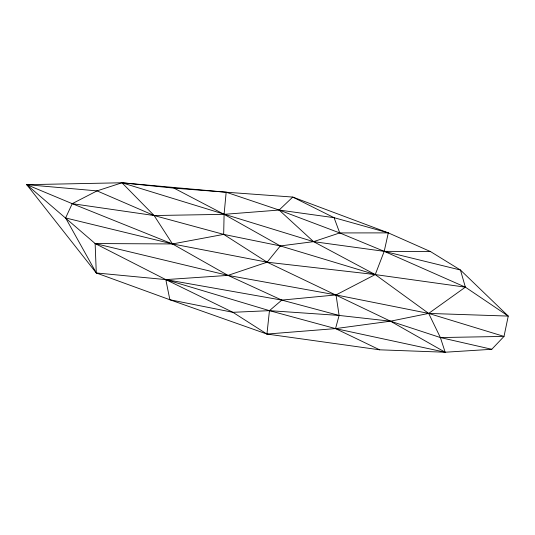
<?xml version="1.0" encoding="UTF-8"?>
<svg xmlns="http://www.w3.org/2000/svg" width="535" height="535" viewBox="0 0 535 535"><rect width="100%" height="100%" fill="white"/><g stroke="black" fill="none" stroke-linecap="round" stroke-linejoin="round"><path stroke-width="0.8" d="M26.75 184.682L72.218 203.668L154.12 215.538L224.091 214.341L279.116 210.048L313.563 241.653L375.242 274.582L428.669 313.416L440.392 337.558L445.16 352.224L390.476 321.187L267.119 262.19L223.677 234.383L224.091 214.341L226.165 192.212L292.759 197.067L388.303 232.879L430.488 251.57L460.448 270.021L508.25 316.085L504.01 336.415L491.779 349.288L445.16 352.224L379.656 349.816L266.945 334.054L169.869 299.747L96.287 272.957L26.75 184.682L121.967 182.776L226.165 192.212L279.116 210.048L339.725 232.932L384.204 251.336L465.37 287.161L508.25 316.085L428.669 313.416L336.027 294.925L227.984 275.391L95.136 243.552L26.75 184.682L97.036 190.881L154.12 215.538L223.677 234.383L280.32 245.933L375.242 274.582L465.37 287.161L460.448 270.021L384.204 251.336L313.563 241.653L121.967 182.776L97.036 190.881L72.218 203.668L65.611 217.946L96.287 272.957L165.803 279.604L281.811 300.102L339.103 315.436L390.476 321.187L440.392 337.558L491.779 349.288M465.37 287.161L428.669 313.416L390.476 321.187L335.539 328.604L266.945 334.054L269.453 310.654L281.811 300.102L336.027 294.925L375.242 274.582L384.204 251.336L388.303 232.879L334.074 217.678L279.116 210.048L292.759 197.067L334.074 217.678L339.725 232.932L388.303 232.879M336.027 294.925L339.103 315.436L335.539 328.604L379.656 349.816M339.725 232.932L313.563 241.653L280.32 245.933L267.119 262.19L227.984 275.391L165.803 279.604L95.136 243.552L96.287 272.957M95.136 243.552L172.484 243.94L223.677 234.383M440.392 337.558L504.01 336.415L428.669 313.416M384.204 251.336L430.488 251.57M339.103 315.436L269.453 310.654L232.899 312.313L169.869 299.747L165.803 279.604L269.453 310.654L335.539 328.604L445.16 352.224M281.811 300.102L227.984 275.391L172.484 243.94L154.12 215.538L121.967 182.776L173.989 188.139L226.165 192.212M375.242 274.582L267.119 262.19L172.484 243.94L65.611 217.946M72.218 203.668L172.484 243.94M165.803 279.604L232.899 312.313L266.945 334.054M173.989 188.139L224.091 214.341L280.32 245.933"/></g></svg>
